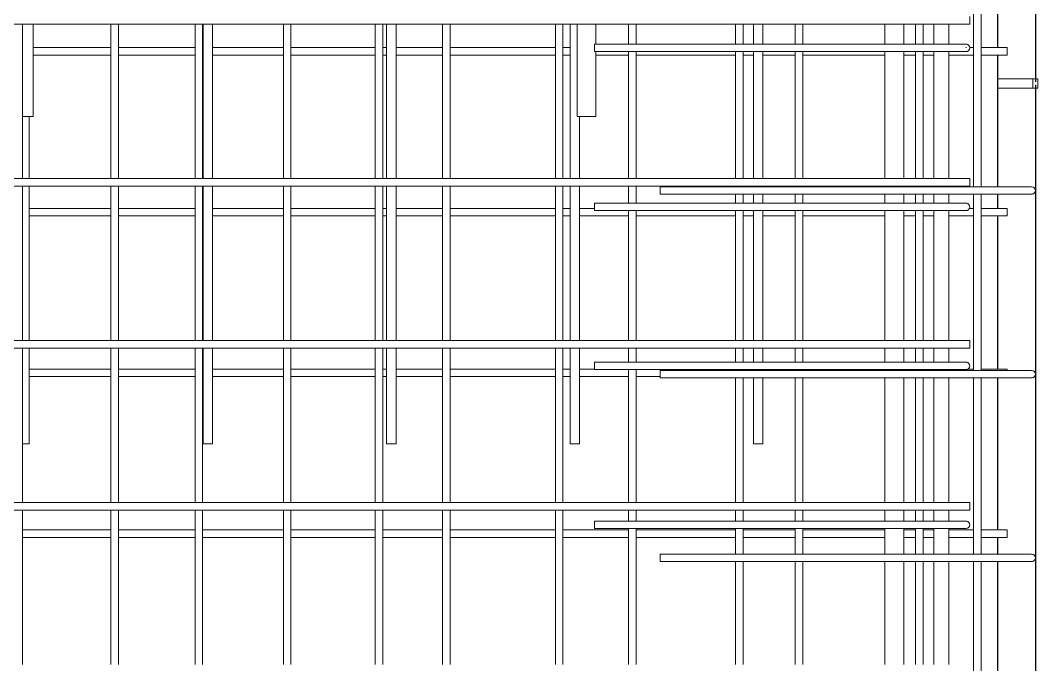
# Model space of a CAD drawing. Header units: millimetres. Extents: x 12965 to 23528, y -2876 to 5874.
# Drawn here: x 17208 to 18293, y 2115 to 2802 of the extents above; entities that cross this region are included whole.
import ezdxf

# ---------------------------------------------------------------- set-up
doc = ezdxf.new("R2010")
doc.units = ezdxf.units.MM
doc.linetypes.add('Dash', pattern=[6.36, 3.18, -3.18])
for name, color, linetype, lineweight in [('A-GENM', 13, 'Continuous', 18), ('A-WALL', 113, 'Continuous', 25), ('A-WALL-HDLN', 110, 'Dash', 25), ('S-RBAR', 171, 'Continuous', 18)]:
    doc.layers.add(name, color=color, linetype=linetype, lineweight=lineweight)

# ---------------------------------------------------------------- blocks, each defined once
blk = doc.blocks.new('RR spread anchor face based - RR-SA-2_5-250-1726823-Elevation Front 1')
at = {"layer": 'A-GENM'}
for p, q in [((18250.1, 1700), (18287.6, 1700)), ((18287.6, 1700), (18292.6, 1700)), ((18287.6, 1690), (18287.6, 1700)), ((18292.6, 1700), (18292.6, 1690)), ((18287.6, 1690), (18250.1, 1690)), ((18292.6, 1690), (18287.6, 1690))]:
    blk.add_line(p, q, dxfattribs=at)

msp = doc.modelspace()

# ---------------------------------------------------------------- linework, layer by layer
at = {"layer": 'A-WALL'}
for p, q in [((18290.1, 3060), (18290.1, 2740)), ((18250.1, 2773.3), (18250.1, 2812.8)), ((18250.1, 2625), (18250.1, 2765.3)), ((18290.1, 2730), (18290.1, 1700)), ((18250.1, 2601.9), (18250.1, 2617)), ((18250.1, 2430.6), (18250.1, 2593.9)), ((18250.1, 2259.2), (18250.1, 2421.2)), ((18250.1, 2233.4), (18250.1, 2251.2)), ((18250.1, 2088.1), (18250.1, 2225.4))]:
    msp.add_line(p, q, dxfattribs=at)
at = {"layer": 'A-WALL-HDLN'}
msp.add_line((18290.1, 2740), (18290.1, 2730), dxfattribs=at)
at = {"layer": 'S-RBAR'}
for p, q in [((18224.3, 2625), (18224.3, 2812.8)), ((18232.3, 2625), (18232.3, 2812.8)), ((18220.1, 2798.4), (18220.1, 2806.4)), ((16204.6, 2798.4), (18220.1, 2798.4)), ((17210.2, 2633.7), (17210.2, 2798.4)), ((17221.6, 2700), (17221.6, 2798.4)), ((17304.4, 2633.7), (17304.4, 2798.4)), ((17312.4, 2633.7), (17312.4, 2798.4)), ((17394.2, 2633.7), (17394.2, 2798.4)), ((17402.2, 2633.7), (17402.2, 2798.4)), ((17402.9, 2633.7), (17402.9, 2798.4)), ((17412.9, 2633.7), (17412.9, 2798.4)), ((17488.4, 2633.7), (17488.4, 2798.4)), ((17496.4, 2633.7), (17496.4, 2798.4)), ((17586.3, 2633.7), (17586.3, 2798.4)), ((17594.3, 2633.7), (17594.3, 2798.4)), ((17598.4, 2633.7), (17598.4, 2798.4)), ((17608.4, 2633.7), (17608.4, 2798.4)), ((17658, 2633.7), (17658, 2798.4)), ((17666, 2633.7), (17666, 2798.4)), ((17778.3, 2633.7), (17778.3, 2798.4)), ((17786.3, 2633.7), (17786.3, 2798.4)), ((17794, 2633.7), (17794, 2798.4)), ((17801.6, 2700), (17801.6, 2798.4)), ((17821.6, 2777), (17821.6, 2798.4)), ((17856.4, 2777), (17856.4, 2798.4)), ((17864.4, 2777), (17864.4, 2798.4)), ((17970.4, 2777), (17970.4, 2798.4)), ((17978.4, 2777), (17978.4, 2798.4)), ((17989.5, 2777), (17989.5, 2798.4)), ((17999.5, 2777), (17999.5, 2798.4)), ((18034.1, 2777), (18034.1, 2798.4)), ((18042.1, 2777), (18042.1, 2798.4)), ((18129.8, 2777), (18129.8, 2798.4)), ((18149.8, 2777), (18149.8, 2798.4)), ((18162.4, 2777), (18162.4, 2798.4)), ((18170.4, 2777), (18170.4, 2798.4)), ((18181.8, 2777), (18181.8, 2798.4)), ((18197.8, 2777), (18197.8, 2798.4)), ((18180.1, 2777), (17820.1, 2777)), ((17820.1, 2777), (17820.1, 2769)), ((18180.1, 2777), (18216.1, 2777)), ((17221.6, 2773.3), (17304.4, 2773.3)), ((17312.4, 2773.3), (17394.2, 2773.3)), ((17402.2, 2773.3), (17402.9, 2773.3)), ((17412.9, 2773.3), (17488.4, 2773.3)), ((17496.4, 2773.3), (17586.3, 2773.3)), ((17594.3, 2773.3), (17598.4, 2773.3)), ((17608.4, 2773.3), (17658, 2773.3)), ((17666, 2773.3), (17778.3, 2773.3)), ((17786.3, 2773.3), (17794, 2773.3)), ((18180.1, 2769), (17820.1, 2769)), ((17821.6, 2700), (17821.6, 2769)), ((17856.4, 2633.7), (17856.4, 2769)), ((17864.4, 2633.7), (17864.4, 2769)), ((17970.4, 2633.7), (17970.4, 2769)), ((17978.4, 2633.7), (17978.4, 2769)), ((17989.5, 2633.7), (17989.5, 2769)), ((17999.5, 2633.7), (17999.5, 2769)), ((18034.1, 2633.7), (18034.1, 2769)), ((18042.1, 2633.7), (18042.1, 2769)), ((18129.8, 2633.7), (18129.8, 2769)), ((18149.8, 2633.7), (18149.8, 2769)), ((18162.4, 2633.7), (18162.4, 2769)), ((18170.4, 2633.7), (18170.4, 2769)), ((18180.1, 2769), (18216.1, 2769)), ((18181.8, 2633.7), (18181.8, 2769)), ((18197.8, 2633.7), (18197.8, 2769)), ((18216.1, 2773.3), (18216.6, 2773.3)), ((18220, 2773.3), (18224.3, 2773.3)), ((18232.3, 2773.3), (18260.1, 2773.3)), ((18260.1, 2765.3), (18260.1, 2773.3)), ((17221.6, 2765.3), (17304.4, 2765.3)), ((17312.4, 2765.3), (17394.2, 2765.3)), ((17402.2, 2765.3), (17402.9, 2765.3)), ((17412.9, 2765.3), (17488.4, 2765.3)), ((17496.4, 2765.3), (17586.3, 2765.3)), ((17594.3, 2765.3), (17598.4, 2765.3)), ((17608.4, 2765.3), (17658, 2765.3)), ((17666, 2765.3), (17778.3, 2765.3)), ((17786.3, 2765.3), (17794, 2765.3)), ((17821.6, 2765.3), (17856.4, 2765.3)), ((17864.4, 2765.3), (17970.4, 2765.3)), ((17978.4, 2765.3), (17989.5, 2765.3)), ((17999.5, 2765.3), (18034.1, 2765.3)), ((18042.1, 2765.3), (18129.8, 2765.3)), ((18149.8, 2765.3), (18162.4, 2765.3)), ((18170.4, 2765.3), (18181.8, 2765.3)), ((18197.8, 2765.3), (18224.3, 2765.3)), ((18232.3, 2765.3), (18260.1, 2765.3)), ((17221.6, 2700), (17210.2, 2700)), ((17217.4, 2633.7), (17217.4, 2700)), ((17821.6, 2700), (17801.6, 2700)), ((17804, 2633.7), (17804, 2700)), ((16204.6, 2633.7), (18220.1, 2633.7)), ((16204.6, 2625.7), (18220.1, 2625.7)), ((17210.2, 2460.9), (17210.2, 2625.7)), ((17217.4, 2460.9), (17217.4, 2625.7)), ((17304.4, 2460.9), (17304.4, 2625.7)), ((17312.4, 2460.9), (17312.4, 2625.7)), ((17394.2, 2460.9), (17394.2, 2625.7)), ((17402.2, 2460.9), (17402.2, 2625.7)), ((17402.9, 2460.9), (17402.9, 2625.7)), ((17412.9, 2460.9), (17412.9, 2625.7)), ((17488.4, 2460.9), (17488.4, 2625.7)), ((17496.4, 2460.9), (17496.4, 2625.7)), ((17586.3, 2460.9), (17586.3, 2625.7)), ((17594.3, 2460.9), (17594.3, 2625.7)), ((17598.4, 2460.9), (17598.4, 2625.7)), ((17608.4, 2460.9), (17608.4, 2625.7)), ((17658, 2460.9), (17658, 2625.7)), ((17666, 2460.9), (17666, 2625.7)), ((17778.3, 2460.9), (17778.3, 2625.7)), ((17786.3, 2460.9), (17786.3, 2625.7)), ((17794, 2460.9), (17794, 2625.7)), ((17804, 2460.9), (17804, 2625.7)), ((17856.4, 2607.5), (17856.4, 2625.7)), ((17864.4, 2607.5), (17864.4, 2625.7)), ((17970.4, 2625), (17970.4, 2625.7)), ((17978.4, 2625), (17978.4, 2625.7)), ((17989.5, 2625), (17989.5, 2625.7)), ((17999.5, 2625), (17999.5, 2625.7)), ((18034.1, 2625), (18034.1, 2625.7)), ((18042.1, 2625), (18042.1, 2625.7)), ((18129.8, 2625), (18129.8, 2625.7)), ((18149.8, 2625), (18149.8, 2625.7)), ((18162.4, 2625), (18162.4, 2625.7)), ((18170.4, 2625), (18170.4, 2625.7)), ((18181.8, 2625), (18181.8, 2625.7)), ((18197.8, 2625), (18197.8, 2625.7)), ((18220.1, 2625.7), (18220.1, 2633.7)), ((17890.1, 2625), (18266.1, 2625)), ((17890.1, 2617), (17890.1, 2625)), ((17890.1, 2617), (18266.1, 2617)), ((17970.4, 2607.5), (17970.4, 2617)), ((17978.4, 2607.5), (17978.4, 2617)), ((17989.5, 2607.5), (17989.5, 2617)), ((17999.5, 2607.5), (17999.5, 2617)), ((18034.1, 2607.5), (18034.1, 2617)), ((18042.1, 2607.5), (18042.1, 2617)), ((18129.8, 2607.5), (18129.8, 2617)), ((18149.8, 2607.5), (18149.8, 2617)), ((18162.4, 2607.5), (18162.4, 2617)), ((18170.4, 2607.5), (18170.4, 2617)), ((18181.8, 2607.5), (18181.8, 2617)), ((18197.8, 2607.5), (18197.8, 2617)), ((18224.3, 2429.2), (18224.3, 2617)), ((18232.3, 2429.2), (18232.3, 2617)), ((18286.1, 2625), (18266.1, 2625)), ((18286.1, 2617), (18266.1, 2617)), ((18180.1, 2607.5), (17820.1, 2607.5)), ((17820.1, 2607.5), (17820.1, 2599.5)), ((18180.1, 2607.5), (18216.1, 2607.5)), ((17217.4, 2601.9), (17304.4, 2601.9)), ((17217.4, 2593.9), (17304.4, 2593.9)), ((17312.4, 2601.9), (17394.2, 2601.9)), ((17312.4, 2593.9), (17394.2, 2593.9)), ((17402.2, 2601.9), (17402.9, 2601.9)), ((17402.2, 2593.9), (17402.9, 2593.9)), ((17412.9, 2601.9), (17488.4, 2601.9)), ((17412.9, 2593.9), (17488.4, 2593.9)), ((17496.4, 2601.9), (17586.3, 2601.9)), ((17496.4, 2593.9), (17586.3, 2593.9)), ((17594.3, 2601.9), (17598.4, 2601.9)), ((17594.3, 2593.9), (17598.4, 2593.9)), ((17608.4, 2601.9), (17658, 2601.9)), ((17608.4, 2593.9), (17658, 2593.9)), ((17666, 2601.9), (17778.3, 2601.9)), ((17666, 2593.9), (17778.3, 2593.9)), ((17786.3, 2601.9), (17794, 2601.9)), ((17786.3, 2593.9), (17794, 2593.9)), ((17804, 2601.9), (17820.1, 2601.9)), ((17804, 2593.9), (17856.4, 2593.9)), ((18180.1, 2599.5), (17820.1, 2599.5)), ((17856.4, 2460.9), (17856.4, 2599.5)), ((17864.4, 2460.9), (17864.4, 2599.5)), ((17864.4, 2593.9), (17970.4, 2593.9)), ((17970.4, 2460.9), (17970.4, 2599.5)), ((17978.4, 2460.9), (17978.4, 2599.5)), ((17978.4, 2593.9), (17989.5, 2593.9)), ((17989.5, 2460.9), (17989.5, 2599.5)), ((17999.5, 2460.9), (17999.5, 2599.5)), ((17999.5, 2593.9), (18034.1, 2593.9)), ((18034.1, 2460.9), (18034.1, 2599.5)), ((18042.1, 2460.9), (18042.1, 2599.5)), ((18042.1, 2593.9), (18129.8, 2593.9)), ((18129.8, 2460.9), (18129.8, 2599.5)), ((18149.8, 2460.9), (18149.8, 2599.5)), ((18149.8, 2593.9), (18162.4, 2593.9)), ((18162.4, 2460.9), (18162.4, 2599.5)), ((18170.4, 2460.9), (18170.4, 2599.5)), ((18170.4, 2593.9), (18181.8, 2593.9)), ((18180.1, 2599.5), (18216.1, 2599.5)), ((18181.8, 2460.9), (18181.8, 2599.5)), ((18197.8, 2460.9), (18197.8, 2599.5)), ((18197.8, 2593.9), (18224.3, 2593.9)), ((18219.5, 2601.9), (18224.3, 2601.9)), ((18232.3, 2601.9), (18260.1, 2601.9)), ((18232.3, 2593.9), (18260.1, 2593.9)), ((18260.1, 2593.9), (18260.1, 2601.9)), ((16204.6, 2460.9), (18220.1, 2460.9)), ((16204.6, 2452.9), (18220.1, 2452.9)), ((17210.2, 2288.2), (17210.2, 2452.9)), ((17217.4, 2350.8), (17217.4, 2452.9)), ((17304.4, 2288.2), (17304.4, 2452.9)), ((17312.4, 2288.2), (17312.4, 2452.9)), ((17394.2, 2288.2), (17394.2, 2452.9)), ((17402.2, 2288.2), (17402.2, 2452.9)), ((17402.9, 2350.8), (17402.9, 2452.9)), ((17412.9, 2350.8), (17412.9, 2452.9)), ((17488.4, 2288.2), (17488.4, 2452.9)), ((17496.4, 2288.2), (17496.4, 2452.9)), ((17586.3, 2288.2), (17586.3, 2452.9)), ((17594.3, 2288.2), (17594.3, 2452.9)), ((17598.4, 2350.8), (17598.4, 2452.9)), ((17608.4, 2350.8), (17608.4, 2452.9)), ((17658, 2288.2), (17658, 2452.9)), ((17666, 2288.2), (17666, 2452.9)), ((17778.3, 2288.2), (17778.3, 2452.9)), ((17786.3, 2288.2), (17786.3, 2452.9)), ((17794, 2350.8), (17794, 2452.9)), ((17804, 2350.8), (17804, 2452.9)), ((17856.4, 2438), (17856.4, 2452.9)), ((17864.4, 2438), (17864.4, 2452.9)), ((17970.4, 2438), (17970.4, 2452.9)), ((17978.4, 2438), (17978.4, 2452.9)), ((17989.5, 2438), (17989.5, 2452.9)), ((17999.5, 2438), (17999.5, 2452.9)), ((18034.1, 2438), (18034.1, 2452.9)), ((18042.1, 2438), (18042.1, 2452.9)), ((18129.8, 2438), (18129.8, 2452.9)), ((18149.8, 2438), (18149.8, 2452.9)), ((18162.4, 2438), (18162.4, 2452.9)), ((18170.4, 2438), (18170.4, 2452.9)), ((18181.8, 2438), (18181.8, 2452.9)), ((18197.8, 2438), (18197.8, 2452.9)), ((18220.1, 2452.9), (18220.1, 2460.9)), ((17217.4, 2430.6), (17304.4, 2430.6)), ((17312.4, 2430.6), (17394.2, 2430.6)), ((17402.2, 2430.6), (17402.9, 2430.6)), ((17412.9, 2430.6), (17488.4, 2430.6)), ((17496.4, 2430.6), (17586.3, 2430.6)), ((17594.3, 2430.6), (17598.4, 2430.6)), ((17608.4, 2430.6), (17658, 2430.6)), ((17666, 2430.6), (17778.3, 2430.6)), ((17786.3, 2430.6), (17794, 2430.6)), ((17804, 2430.6), (17820.1, 2430.6)), ((18180.1, 2438), (17820.1, 2438)), ((17820.1, 2438), (17820.1, 2430)), ((18180.1, 2430), (17820.1, 2430)), ((17856.4, 2288.2), (17856.4, 2430)), ((17864.4, 2288.2), (17864.4, 2430)), ((17970.4, 2429.2), (17970.4, 2430)), ((17978.4, 2429.2), (17978.4, 2430)), ((17989.5, 2429.2), (17989.5, 2430)), ((17999.5, 2429.2), (17999.5, 2430)), ((18034.1, 2429.2), (18034.1, 2430)), ((18042.1, 2429.2), (18042.1, 2430)), ((18129.8, 2429.2), (18129.8, 2430)), ((18149.8, 2429.2), (18149.8, 2430)), ((18162.4, 2429.2), (18162.4, 2430)), ((18170.4, 2429.2), (18170.4, 2430)), ((18180.1, 2438), (18216.1, 2438)), ((18180.1, 2430), (18216.1, 2430)), ((18181.8, 2429.2), (18181.8, 2430)), ((18197.8, 2429.2), (18197.8, 2430)), ((18218.1, 2430.6), (18224.3, 2430.6)), ((18232.3, 2430.6), (18260.1, 2430.6)), ((18260.1, 2429.2), (18260.1, 2430.6)), ((17217.4, 2422.6), (17304.4, 2422.6)), ((17312.4, 2422.6), (17394.2, 2422.6)), ((17402.2, 2422.6), (17402.9, 2422.6)), ((17412.9, 2422.6), (17488.4, 2422.6)), ((17496.4, 2422.6), (17586.3, 2422.6)), ((17594.3, 2422.6), (17598.4, 2422.6)), ((17608.4, 2422.6), (17658, 2422.6)), ((17666, 2422.6), (17778.3, 2422.6)), ((17786.3, 2422.6), (17794, 2422.6)), ((17804, 2422.6), (17856.4, 2422.6)), ((17864.4, 2422.6), (17890.1, 2422.6)), ((17890.1, 2429.2), (18266.1, 2429.2)), ((17890.1, 2421.2), (17890.1, 2429.2)), ((17890.1, 2421.2), (18266.1, 2421.2)), ((17970.4, 2288.2), (17970.4, 2421.2)), ((17978.4, 2288.2), (17978.4, 2421.2)), ((17989.5, 2350.8), (17989.5, 2421.2)), ((17999.5, 2350.8), (17999.5, 2421.2)), ((18034.1, 2288.2), (18034.1, 2421.2)), ((18042.1, 2288.2), (18042.1, 2421.2)), ((18129.8, 2288.2), (18129.8, 2421.2)), ((18149.8, 2288.2), (18149.8, 2421.2)), ((18162.4, 2288.2), (18162.4, 2421.2)), ((18170.4, 2288.2), (18170.4, 2421.2)), ((18181.8, 2288.2), (18181.8, 2421.2)), ((18197.8, 2288.2), (18197.8, 2421.2)), ((18224.3, 2233.4), (18224.3, 2421.2)), ((18232.3, 2233.4), (18232.3, 2421.2)), ((18286.1, 2429.2), (18266.1, 2429.2)), ((18286.1, 2421.2), (18266.1, 2421.2)), ((17217.4, 2350.8), (17210.2, 2350.8)), ((17412.9, 2350.8), (17402.9, 2350.8)), ((17608.4, 2350.8), (17598.4, 2350.8)), ((17804, 2350.8), (17794, 2350.8)), ((17999.5, 2350.8), (17989.5, 2350.8)), ((16204.6, 2288.2), (18220.1, 2288.2)), ((16204.6, 2280.2), (18220.1, 2280.2)), ((17210.2, 2115.5), (17210.2, 2280.2)), ((17304.4, 2115.5), (17304.4, 2280.2)), ((17312.4, 2115.5), (17312.4, 2280.2)), ((17394.2, 2115.5), (17394.2, 2280.2)), ((17402.2, 2115.5), (17402.2, 2280.2)), ((17488.4, 2115.5), (17488.4, 2280.2)), ((17496.4, 2115.5), (17496.4, 2280.2)), ((17586.3, 2115.5), (17586.3, 2280.2)), ((17594.3, 2115.5), (17594.3, 2280.2)), ((17658, 2115.5), (17658, 2280.2)), ((17666, 2115.5), (17666, 2280.2)), ((17778.3, 2115.5), (17778.3, 2280.2)), ((17786.3, 2115.5), (17786.3, 2280.2)), ((17856.4, 2268.5), (17856.4, 2280.2)), ((17864.4, 2268.5), (17864.4, 2280.2)), ((17970.4, 2268.5), (17970.4, 2280.2)), ((17978.4, 2268.5), (17978.4, 2280.2)), ((18034.1, 2268.5), (18034.1, 2280.2)), ((18042.1, 2268.5), (18042.1, 2280.2)), ((18129.8, 2268.5), (18129.8, 2280.2)), ((18149.8, 2268.5), (18149.8, 2280.2)), ((18162.4, 2268.5), (18162.4, 2280.2)), ((18170.4, 2268.5), (18170.4, 2280.2)), ((18181.8, 2268.5), (18181.8, 2280.2)), ((18197.8, 2268.5), (18197.8, 2280.2)), ((18220.1, 2280.2), (18220.1, 2288.2)), ((18180.1, 2268.5), (17820.1, 2268.5)), ((17820.1, 2268.5), (17820.1, 2260.5)), ((18180.1, 2268.5), (18216.1, 2268.5)), ((17210.2, 2259.2), (17304.4, 2259.2)), ((17312.4, 2259.2), (17394.2, 2259.2)), ((17402.2, 2259.2), (17488.4, 2259.2)), ((17496.4, 2259.2), (17586.3, 2259.2)), ((17594.3, 2259.2), (17658, 2259.2)), ((17666, 2259.2), (17778.3, 2259.2)), ((17786.3, 2259.2), (17856.4, 2259.2)), ((18180.1, 2260.5), (17820.1, 2260.5)), ((17856.4, 2115.5), (17856.4, 2260.5)), ((17864.4, 2115.5), (17864.4, 2260.5)), ((17864.4, 2259.2), (17970.4, 2259.2)), ((17970.4, 2233.4), (17970.4, 2260.5)), ((17978.4, 2233.4), (17978.4, 2260.5)), ((17978.4, 2259.2), (18034.1, 2259.2)), ((18034.1, 2233.4), (18034.1, 2260.5)), ((18042.1, 2233.4), (18042.1, 2260.5)), ((18042.1, 2259.2), (18129.8, 2259.2)), ((18129.8, 2233.4), (18129.8, 2260.5)), ((18149.8, 2233.4), (18149.8, 2260.5)), ((18149.8, 2259.2), (18162.4, 2259.2)), ((18162.4, 2233.4), (18162.4, 2260.5)), ((18170.4, 2233.4), (18170.4, 2260.5)), ((18170.4, 2259.2), (18181.8, 2259.2)), ((18180.1, 2260.5), (18216.1, 2260.5)), ((18181.8, 2233.4), (18181.8, 2260.5)), ((18197.8, 2233.4), (18197.8, 2260.5)), ((18197.8, 2259.2), (18224.3, 2259.2)), ((18232.3, 2259.2), (18260.1, 2259.2)), ((18260.1, 2251.2), (18260.1, 2259.2)), ((17210.2, 2251.2), (17304.4, 2251.2)), ((17312.4, 2251.2), (17394.2, 2251.2)), ((17402.2, 2251.2), (17488.4, 2251.2)), ((17496.4, 2251.2), (17586.3, 2251.2)), ((17594.3, 2251.2), (17658, 2251.2)), ((17666, 2251.2), (17778.3, 2251.2)), ((17786.3, 2251.2), (17856.4, 2251.2)), ((17864.4, 2251.2), (17970.4, 2251.2)), ((17978.4, 2251.2), (18034.1, 2251.2)), ((18042.1, 2251.2), (18129.8, 2251.2)), ((18149.8, 2251.2), (18162.4, 2251.2)), ((18170.4, 2251.2), (18181.8, 2251.2)), ((18197.8, 2251.2), (18224.3, 2251.2)), ((18232.3, 2251.2), (18260.1, 2251.2)), ((17890.1, 2233.4), (18266.1, 2233.4)), ((17890.1, 2225.4), (17890.1, 2233.4)), ((17890.1, 2225.4), (18266.1, 2225.4)), ((17970.4, 2115.5), (17970.4, 2225.4)), ((17978.4, 2115.5), (17978.4, 2225.4)), ((18034.1, 2115.5), (18034.1, 2225.4)), ((18042.1, 2115.5), (18042.1, 2225.4)), ((18129.8, 2115.5), (18129.8, 2225.4)), ((18149.8, 2115.5), (18149.8, 2225.4)), ((18162.4, 2115.5), (18162.4, 2225.4)), ((18170.4, 2115.5), (18170.4, 2225.4)), ((18181.8, 2115.5), (18181.8, 2225.4)), ((18197.8, 2115.5), (18197.8, 2225.4)), ((18224.3, 2037.6), (18224.3, 2225.4)), ((18232.3, 2037.6), (18232.3, 2225.4)), ((18286.1, 2233.4), (18266.1, 2233.4)), ((18286.1, 2225.4), (18266.1, 2225.4))]:
    msp.add_line(p, q, dxfattribs=at)
for centre, start, end in [((18216.1, 2773), 75, 90), ((18216.1, 2773), 270, 90), ((18216.1, 2773), 15, 60), ((18216.1, 2773), 300, 345), ((18286.1, 2621), 270, 90), ((18286.1, 2621), 270, 285), ((18286.1, 2621), 15, 60), ((18286.1, 2621), 300, 345), ((18216.1, 2603.5), 75, 90), ((18216.1, 2603.5), 270, 90), ((18216.1, 2603.5), 15, 60), ((18216.1, 2603.5), 300, 345), ((18216.1, 2434), 75, 90), ((18216.1, 2434), 270, 90), ((18216.1, 2434), 15, 60), ((18216.1, 2434), 300, 345), ((18286.1, 2425.2), 270, 90), ((18286.1, 2425.2), 270, 285), ((18286.1, 2425.2), 15, 60), ((18286.1, 2425.2), 300, 345), ((18216.1, 2264.5), 75, 90), ((18216.1, 2264.5), 270, 90), ((18216.1, 2264.5), 15, 60), ((18216.1, 2264.5), 300, 345), ((18286.1, 2229.4), 270, 90), ((18286.1, 2229.4), 270, 285), ((18286.1, 2229.4), 15, 60), ((18286.1, 2229.4), 300, 345)]:
    msp.add_arc(centre, 4, start, end, dxfattribs=at)

# ---------------------------------------------------------------- block references
at = {"layer": 'A-GENM'}
msp.add_blockref('RR spread anchor face based - RR-SA-2_5-250-1726823-Elevation Front 1', (0, 1040), dxfattribs=at)

doc.saveas('drawing.dxf')
